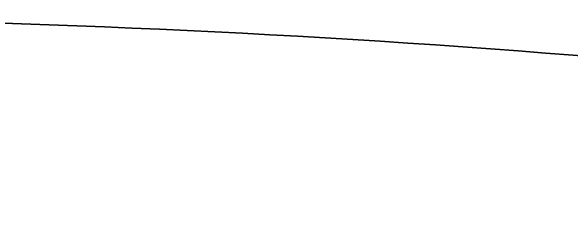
# Model space of a CAD drawing. Header units: millimetres. Extents: x 0 to 1840, y -1118 to 817.
# Drawn here: x 140.946 to 145.01, y -438.308 to -436.698 of the extents above; entities that cross this region are included whole.
import ezdxf

# ---------------------------------------------------------------- set-up
doc = ezdxf.new("R2010")
doc.units = ezdxf.units.MM
doc.layers.add('Blocks', color=7, linetype='Continuous')
doc.layers.add('Blocks$Outline', color=7, linetype='Continuous', lineweight=35, true_color=0xff3f3f)

# ---------------------------------------------------------------- blocks, each defined once
blk = doc.blocks.new('N02 Office Chair Back')
at = {"layer": 'Blocks$Outline'}
blk.add_open_spline([(120.9086, 675.5492), (120.9092, 675.5504), (120.9413, 675.6066), (121.0518, 675.7232), (121.3546, 675.9046), (121.7757, 676.0901), (122.2394, 676.2587), (122.8647, 676.4589), (123.3844, 676.6068), (123.8613, 676.7279), (124.9639, 676.9843), (127.8623, 677.6582), (133.4699, 678.2719), (140.1069, 678.3603), (146.4633, 677.9517), (150.14, 677.4466), (151.7009, 677.2321), (152.7732, 676.9796), (154.3578, 676.3298), (156.1505, 675.0437), (157.5408, 673.7031), (158.0046, 673.0205), (158.0046, 673.0205), (158.0046, 673.0205), (159.1432, 671.4798), (160.2817, 669.9391), (161.4203, 668.3985)], degree=3, knots=[-28.714238, -28.714238, -28.714238, -28.714238, -28.713865, -28.697198, -28.680532, -28.663865, -28.647198, -28.630532, -28.597198, -28.597198, -28.597198, -25.202998, -19.674741, -11.719223, -5.313234, -0.5875, -0.5875, -0.5875, -0.3875, -0.2875, -0.1875, -0.0375, 0, 0, 0, 5.748249, 5.748249, 5.748249, 5.748249], dxfattribs=at)

msp = doc.modelspace()

# ---------------------------------------------------------------- block references
at = {"layer": 'Blocks'}
msp.add_blockref('N02 Office Chair Back', (0, -1115.0295), dxfattribs=at)

doc.saveas('drawing.dxf')
